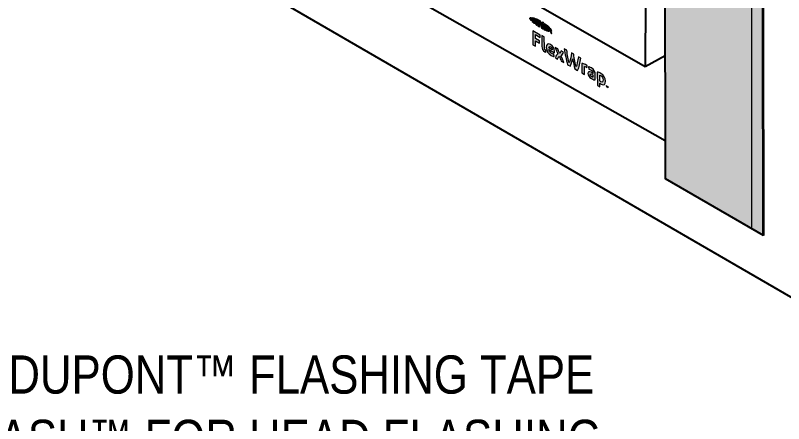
# Model space of a CAD drawing. Header units: inches. Extents: x -26 to 76, y -15 to 22.
# Drawn here: x 37.917 to 41.061, y -8.035 to -6.364 of the extents above; entities that cross this region are included whole.
import ezdxf

# ---------------------------------------------------------------- set-up
doc = ezdxf.new("R2010")
doc.units = ezdxf.units.IN
doc.header["$MEASUREMENT"] = 0
for name, color, linetype, lineweight in [('.ATI-HATCH', 7, 'Continuous', 0), ('.ATI-TEXT_2', 7, 'Continuous', 0), ('G-ANNO-TTLB', 7, 'Continuous', 0), ('Layer 12', 7, 'Continuous', 0), ('TYVEK', 7, 'Continuous', 0)]:
    doc.layers.add(name, color=color, linetype=linetype, lineweight=lineweight)

# ---------------------------------------------------------------- blocks, each defined once
blk = doc.blocks.new('Block_269')
at = {"layer": 'TYVEK', "color": 93, "lineweight": 25, "true_color": 0x6bbe46}
blk.add_line((40.4939, -6.5753), (38.9024, -5.6564), dxfattribs=at)
blk.add_lwpolyline([(38.903, -5.6564), (38.9277, -0.9419), (40.5169, -1.8612), (40.4945, -6.5753)], dxfattribs=at)
blk = doc.blocks.new('Block_268')
at = {"layer": 'TYVEK', "color": 93, "lineweight": 25, "true_color": 0x6bbe46}
blk.add_line((40.5762, -6.5295), (40.4945, -6.5753), dxfattribs=at)
at = {"layer": 'TYVEK'}
blk.add_blockref('Block_269', (0, 0), dxfattribs=at)
blk = doc.blocks.new('Block_267')
at = {"layer": 'TYVEK'}
blk.add_blockref('Block_268', (0, 0), dxfattribs=at)
blk = doc.blocks.new('Block_274')
at = {"layer": 'TYVEK', "true_color": 0x000000, "transparency": 33554687}
h = blk.add_hatch(color=18, dxfattribs=at)
h.dxf.hatch_style = 2
edge = h.paths.add_edge_path()
edge.add_spline(control_points=[(40.0348, -6.485), (40.0348, -6.485), (40.0347, -6.4275), (40.0347, -6.4275), (40.0347, -6.4275), (40.065, -6.4449), (40.065, -6.4449), (40.065, -6.4449), (40.065, -6.4549), (40.065, -6.4549), (40.065, -6.4549), (40.0449, -6.4433), (40.0449, -6.4433), (40.0449, -6.4433), (40.0449, -6.4589), (40.0449, -6.4589), (40.0449, -6.4589), (40.0619, -6.4687), (40.0619, -6.4687), (40.0619, -6.4687), (40.0619, -6.4787), (40.0619, -6.4787), (40.0619, -6.4787), (40.0449, -6.469), (40.0449, -6.469), (40.0449, -6.469), (40.045, -6.4908), (40.045, -6.4908), (40.045, -6.4908), (40.0348, -6.485), (40.0348, -6.485)], knot_values=[0, 0, 0, 0, 1, 1, 1, 2, 2, 2, 3, 3, 3, 4, 4, 4, 5, 5, 5, 6, 6, 6, 7, 7, 7, 8, 8, 8, 9, 9, 9, 10, 10, 10, 10], degree=3, periodic=0)
h = blk.add_hatch(color=18, dxfattribs=at)
h.dxf.hatch_style = 2
edge = h.paths.add_edge_path()
edge.add_spline(control_points=[(40.0816, -6.4967), (40.0817, -6.5011), (40.0827, -6.5041), (40.0855, -6.5057), (40.0862, -6.5061), (40.0869, -6.5064), (40.0876, -6.5067), (40.0876, -6.5067), (40.0883, -6.516), (40.0883, -6.516), (40.087, -6.5156), (40.0847, -6.5146), (40.0833, -6.5138), (40.0751, -6.5091), (40.0718, -6.5011), (40.0718, -6.4912), (40.0718, -6.4912), (40.0717, -6.4473), (40.0717, -6.4473), (40.0717, -6.4473), (40.0815, -6.4523), (40.0815, -6.4523), (40.0815, -6.4523), (40.0816, -6.4967), (40.0816, -6.4967)], knot_values=[0, 0, 0, 0, 1, 1, 1, 2, 2, 2, 3, 3, 3, 4, 4, 4, 5, 5, 5, 6, 6, 6, 7, 7, 7, 8, 8, 8, 8], degree=3, periodic=0)
h = blk.add_hatch(color=18, dxfattribs=at)
h.dxf.hatch_style = 2
edge = h.paths.add_edge_path()
edge.add_spline(control_points=[(40.0999, -6.4974), (40.0999, -6.4974), (40.1134, -6.5052), (40.1134, -6.5052), (40.1134, -6.5052), (40.1134, -6.5042), (40.1134, -6.5042), (40.1134, -6.4996), (40.1112, -6.495), (40.1073, -6.4927), (40.1032, -6.4903), (40.1005, -6.4922), (40.0999, -6.4974)], knot_values=[0, 0, 0, 0, 1, 1, 1, 2, 2, 2, 3, 3, 3, 4, 4, 4, 4], degree=3, periodic=0)
edge = h.paths.add_edge_path()
edge.add_spline(control_points=[(40.1215, -6.5329), (40.1184, -6.5328), (40.1137, -6.5313), (40.109, -6.5286), (40.0976, -6.522), (40.0897, -6.5091), (40.0897, -6.4955), (40.0896, -6.4824), (40.0968, -6.4777), (40.1073, -6.4837), (40.1166, -6.489), (40.1228, -6.5002), (40.1228, -6.5112), (40.1228, -6.5137), (40.1227, -6.5157), (40.1225, -6.5173), (40.1225, -6.5173), (40.1, -6.5044), (40.1, -6.5044), (40.101, -6.5115), (40.1043, -6.5163), (40.11, -6.5196), (40.1135, -6.5216), (40.1169, -6.5226), (40.1199, -6.5229), (40.1199, -6.5229), (40.1215, -6.5329), (40.1215, -6.5329)], knot_values=[0, 0, 0, 0, 1, 1, 1, 2, 2, 2, 3, 3, 3, 4, 4, 4, 5, 5, 5, 6, 6, 6, 7, 7, 7, 8, 8, 8, 9, 9, 9, 9], degree=3, periodic=0)
h = blk.add_hatch(color=18, dxfattribs=at)
h.dxf.hatch_style = 2
edge = h.paths.add_edge_path()
edge.add_spline(control_points=[(40.1373, -6.5219), (40.1326, -6.513), (40.1288, -6.5052), (40.1265, -6.4957), (40.1265, -6.4957), (40.1372, -6.5018), (40.1372, -6.5018), (40.1381, -6.506), (40.1412, -6.5134), (40.1444, -6.5199), (40.147, -6.5169), (40.1493, -6.5134), (40.1498, -6.509), (40.1498, -6.509), (40.1597, -6.5148), (40.1597, -6.5148), (40.1579, -6.5223), (40.1548, -6.5265), (40.1495, -6.5297), (40.1546, -6.5393), (40.1581, -6.5471), (40.1611, -6.5575), (40.1611, -6.5575), (40.1504, -6.5514), (40.1504, -6.5514), (40.1489, -6.5459), (40.1454, -6.5377), (40.1423, -6.5315), (40.1397, -6.5344), (40.1371, -6.5379), (40.1361, -6.5431), (40.1361, -6.5431), (40.1266, -6.5377), (40.1266, -6.5377), (40.1283, -6.5301), (40.1317, -6.5255), (40.1373, -6.5219)], knot_values=[0, 0, 0, 0, 1, 1, 1, 2, 2, 2, 3, 3, 3, 4, 4, 4, 5, 5, 5, 6, 6, 6, 7, 7, 7, 8, 8, 8, 9, 9, 9, 10, 10, 10, 11, 11, 11, 12, 12, 12, 12], degree=3, periodic=0)
h = blk.add_hatch(color=18, dxfattribs=at)
h.dxf.hatch_style = 2
edge = h.paths.add_edge_path()
edge.add_spline(control_points=[(40.2207, -6.5343), (40.2207, -6.5343), (40.2311, -6.5402), (40.2311, -6.5402), (40.2284, -6.5578), (40.2238, -6.5777), (40.2178, -6.59), (40.2178, -6.59), (40.2066, -6.5836), (40.2066, -6.5836), (40.2031, -6.5713), (40.1999, -6.5574), (40.1972, -6.5425), (40.1946, -6.5544), (40.1915, -6.5647), (40.188, -6.5729), (40.188, -6.5729), (40.1768, -6.5665), (40.1768, -6.5665), (40.1711, -6.5474), (40.1659, -6.5219), (40.1633, -6.5013), (40.1633, -6.5013), (40.1736, -6.5072), (40.1736, -6.5072), (40.1758, -6.5258), (40.1799, -6.5476), (40.1828, -6.5589), (40.1859, -6.551), (40.1906, -6.5349), (40.1926, -6.5181), (40.1926, -6.5181), (40.2017, -6.5234), (40.2017, -6.5234), (40.2039, -6.5425), (40.2086, -6.5641), (40.2118, -6.5755), (40.2146, -6.5675), (40.2186, -6.5504), (40.2207, -6.5343)], knot_values=[0, 0, 0, 0, 1, 1, 1, 2, 2, 2, 3, 3, 3, 4, 4, 4, 5, 5, 5, 6, 6, 6, 7, 7, 7, 8, 8, 8, 9, 9, 9, 10, 10, 10, 11, 11, 11, 12, 12, 12, 13, 13, 13, 13], degree=3, periodic=0)
h = blk.add_hatch(color=18, dxfattribs=at)
h.dxf.hatch_style = 2
edge = h.paths.add_edge_path()
edge.add_spline(control_points=[(40.2504, -6.5659), (40.253, -6.5673), (40.2554, -6.5691), (40.2569, -6.5703), (40.2569, -6.5703), (40.2555, -6.5787), (40.2555, -6.5787), (40.2542, -6.5776), (40.2527, -6.5765), (40.2513, -6.5757), (40.2486, -6.5742), (40.2468, -6.5737), (40.2453, -6.5737), (40.2453, -6.5737), (40.2454, -6.6059), (40.2454, -6.6059), (40.2454, -6.6059), (40.2356, -6.6002), (40.2356, -6.6002), (40.2356, -6.6002), (40.2355, -6.5609), (40.2355, -6.5609), (40.2393, -6.5609), (40.2453, -6.5629), (40.2504, -6.5659)], knot_values=[0, 0, 0, 0, 1, 1, 1, 2, 2, 2, 3, 3, 3, 4, 4, 4, 5, 5, 5, 6, 6, 6, 7, 7, 7, 8, 8, 8, 8], degree=3, periodic=0)
h = blk.add_hatch(color=18, dxfattribs=at)
h.dxf.hatch_style = 2
edge = h.paths.add_edge_path()
edge.add_spline(control_points=[(40.2804, -6.6177), (40.2804, -6.6177), (40.2804, -6.6089), (40.2804, -6.6089), (40.2787, -6.6075), (40.277, -6.6063), (40.2753, -6.6053), (40.272, -6.6034), (40.2695, -6.6034), (40.2695, -6.6073), (40.2695, -6.6108), (40.2716, -6.6138), (40.2754, -6.616), (40.2775, -6.6172), (40.2793, -6.6177), (40.2804, -6.6177)], knot_values=[0, 0, 0, 0, 1, 1, 1, 2, 2, 2, 3, 3, 3, 4, 4, 4, 5, 5, 5, 5], degree=3, periodic=0)
edge = h.paths.add_edge_path()
edge.add_spline(control_points=[(40.2744, -6.6235), (40.2647, -6.6179), (40.2597, -6.6096), (40.2597, -6.6022), (40.2597, -6.5941), (40.2655, -6.5926), (40.274, -6.5974), (40.276, -6.5986), (40.2786, -6.6004), (40.2803, -6.6017), (40.2803, -6.6017), (40.2803, -6.5998), (40.2803, -6.5998), (40.2803, -6.5948), (40.2778, -6.5909), (40.2731, -6.5882), (40.2699, -6.5864), (40.2666, -6.585), (40.2637, -6.5848), (40.2637, -6.5848), (40.2619, -6.5749), (40.2619, -6.5749), (40.2649, -6.5752), (40.2698, -6.577), (40.2742, -6.5795), (40.2846, -6.5855), (40.2899, -6.5949), (40.2899, -6.606), (40.2899, -6.606), (40.2899, -6.6288), (40.2899, -6.6288), (40.287, -6.6289), (40.2815, -6.6276), (40.2744, -6.6235)], knot_values=[0, 0, 0, 0, 1, 1, 1, 2, 2, 2, 3, 3, 3, 4, 4, 4, 5, 5, 5, 6, 6, 6, 7, 7, 7, 8, 8, 8, 9, 9, 9, 10, 10, 10, 11, 11, 11, 11], degree=3, periodic=0)
h = blk.add_hatch(color=18, dxfattribs=at)
h.dxf.hatch_style = 2
edge = h.paths.add_edge_path()
edge.add_spline(control_points=[(40.3128, -6.6362), (40.3191, -6.6398), (40.322, -6.637), (40.322, -6.6286), (40.3219, -6.6212), (40.3192, -6.6147), (40.3127, -6.611), (40.311, -6.61), (40.3097, -6.6096), (40.3082, -6.6094), (40.3082, -6.6094), (40.3082, -6.6324), (40.3082, -6.6324), (40.3096, -6.6339), (40.3107, -6.635), (40.3128, -6.6362)], knot_values=[0, 0, 0, 0, 1, 1, 1, 2, 2, 2, 3, 3, 3, 4, 4, 4, 5, 5, 5, 5], degree=3, periodic=0)
edge = h.paths.add_edge_path()
edge.add_spline(control_points=[(40.3143, -6.6462), (40.3118, -6.6448), (40.31, -6.6435), (40.3083, -6.6417), (40.3083, -6.6417), (40.3083, -6.6573), (40.3083, -6.6573), (40.3083, -6.6573), (40.2985, -6.6517), (40.2985, -6.6517), (40.2985, -6.6517), (40.2984, -6.5969), (40.2984, -6.5969), (40.3025, -6.5971), (40.3082, -6.599), (40.3132, -6.6019), (40.3249, -6.6086), (40.3319, -6.6208), (40.3319, -6.634), (40.332, -6.6475), (40.3254, -6.6526), (40.3143, -6.6462)], knot_values=[0, 0, 0, 0, 1, 1, 1, 2, 2, 2, 3, 3, 3, 4, 4, 4, 5, 5, 5, 6, 6, 6, 7, 7, 7, 7], degree=3, periodic=0)
h = blk.add_hatch(color=18, dxfattribs=at)
h.dxf.hatch_style = 2
edge = h.paths.add_edge_path()
edge.add_spline(control_points=[(40.339, -6.6546), (40.3394, -6.6558), (40.3397, -6.6568), (40.3401, -6.6577), (40.3406, -6.6572), (40.3409, -6.6567), (40.3412, -6.6559), (40.3412, -6.6559), (40.3422, -6.6565), (40.3422, -6.6565), (40.3422, -6.6565), (40.3422, -6.6607), (40.3422, -6.6607), (40.3422, -6.6607), (40.3413, -6.6602), (40.3413, -6.6602), (40.3413, -6.6602), (40.3413, -6.6583), (40.3413, -6.6583), (40.3413, -6.6583), (40.3414, -6.6576), (40.3414, -6.6576), (40.3411, -6.6581), (40.3408, -6.6586), (40.3405, -6.6589), (40.3405, -6.6589), (40.3398, -6.6585), (40.3398, -6.6585), (40.3395, -6.6578), (40.3391, -6.6569), (40.3388, -6.6561), (40.3388, -6.6561), (40.3389, -6.6568), (40.3389, -6.6568), (40.3389, -6.6568), (40.3389, -6.6588), (40.3389, -6.6588), (40.3389, -6.6588), (40.338, -6.6583), (40.338, -6.6583), (40.338, -6.6583), (40.338, -6.654), (40.338, -6.654), (40.338, -6.654), (40.339, -6.6546), (40.339, -6.6546)], knot_values=[0, 0, 0, 0, 1, 1, 1, 2, 2, 2, 3, 3, 3, 4, 4, 4, 5, 5, 5, 6, 6, 6, 7, 7, 7, 8, 8, 8, 9, 9, 9, 10, 10, 10, 11, 11, 11, 12, 12, 12, 13, 13, 13, 14, 14, 14, 15, 15, 15, 15], degree=3, periodic=0)
edge = h.paths.add_edge_path()
edge.add_spline(control_points=[(40.3356, -6.6536), (40.3356, -6.6536), (40.3346, -6.653), (40.3346, -6.653), (40.3346, -6.653), (40.3346, -6.6521), (40.3346, -6.6521), (40.3346, -6.6521), (40.3376, -6.6538), (40.3376, -6.6538), (40.3376, -6.6538), (40.3376, -6.6547), (40.3376, -6.6547), (40.3376, -6.6547), (40.3366, -6.6542), (40.3366, -6.6542), (40.3366, -6.6542), (40.3366, -6.6575), (40.3366, -6.6575), (40.3366, -6.6575), (40.3356, -6.6569), (40.3356, -6.6569), (40.3356, -6.6569), (40.3356, -6.6536), (40.3356, -6.6536)], knot_values=[0, 0, 0, 0, 1, 1, 1, 2, 2, 2, 3, 3, 3, 4, 4, 4, 5, 5, 5, 6, 6, 6, 7, 7, 7, 8, 8, 8, 8], degree=3, periodic=0)
at = {"layer": 'TYVEK'}
for points, knots in [([(40.0348, -6.485), (40.0348, -6.485), (40.0347, -6.4275), (40.0347, -6.4275), (40.0347, -6.4275), (40.065, -6.4449), (40.065, -6.4449), (40.065, -6.4449), (40.065, -6.4549), (40.065, -6.4549), (40.065, -6.4549), (40.0449, -6.4433), (40.0449, -6.4433), (40.0449, -6.4433), (40.0449, -6.4589), (40.0449, -6.4589), (40.0449, -6.4589), (40.0619, -6.4687), (40.0619, -6.4687), (40.0619, -6.4687), (40.0619, -6.4787), (40.0619, -6.4787), (40.0619, -6.4787), (40.0449, -6.469), (40.0449, -6.469), (40.0449, -6.469), (40.045, -6.4908), (40.045, -6.4908), (40.045, -6.4908), (40.0348, -6.485), (40.0348, -6.485)], [0, 0, 0, 0, 1, 1, 1, 2, 2, 2, 3, 3, 3, 4, 4, 4, 5, 5, 5, 6, 6, 6, 7, 7, 7, 8, 8, 8, 9, 9, 9, 10, 10, 10, 10]), ([(40.0816, -6.4967), (40.0817, -6.5011), (40.0827, -6.5041), (40.0855, -6.5057), (40.0862, -6.5061), (40.0869, -6.5064), (40.0876, -6.5067), (40.0876, -6.5067), (40.0883, -6.516), (40.0883, -6.516), (40.087, -6.5156), (40.0847, -6.5146), (40.0833, -6.5138), (40.0751, -6.5091), (40.0718, -6.5011), (40.0718, -6.4912), (40.0718, -6.4912), (40.0717, -6.4473), (40.0717, -6.4473), (40.0717, -6.4473), (40.0815, -6.4523), (40.0815, -6.4523), (40.0815, -6.4523), (40.0816, -6.4967), (40.0816, -6.4967)], [0, 0, 0, 0, 1, 1, 1, 2, 2, 2, 3, 3, 3, 4, 4, 4, 5, 5, 5, 6, 6, 6, 7, 7, 7, 8, 8, 8, 8]), ([(40.1215, -6.5329), (40.1184, -6.5328), (40.1137, -6.5313), (40.109, -6.5286), (40.0976, -6.522), (40.0897, -6.5091), (40.0897, -6.4955), (40.0896, -6.4824), (40.0968, -6.4777), (40.1073, -6.4837), (40.1166, -6.489), (40.1228, -6.5002), (40.1228, -6.5112), (40.1228, -6.5137), (40.1227, -6.5157), (40.1225, -6.5173), (40.1225, -6.5173), (40.1, -6.5044), (40.1, -6.5044), (40.101, -6.5115), (40.1043, -6.5163), (40.11, -6.5196), (40.1135, -6.5216), (40.1169, -6.5226), (40.1199, -6.5229), (40.1199, -6.5229), (40.1215, -6.5329), (40.1215, -6.5329)], [0, 0, 0, 0, 1, 1, 1, 2, 2, 2, 3, 3, 3, 4, 4, 4, 5, 5, 5, 6, 6, 6, 7, 7, 7, 8, 8, 8, 9, 9, 9, 9]), ([(40.0999, -6.4974), (40.0999, -6.4974), (40.1134, -6.5052), (40.1134, -6.5052), (40.1134, -6.5052), (40.1134, -6.5042), (40.1134, -6.5042), (40.1134, -6.4996), (40.1112, -6.495), (40.1073, -6.4927), (40.1032, -6.4903), (40.1005, -6.4922), (40.0999, -6.4974)], [0, 0, 0, 0, 1, 1, 1, 2, 2, 2, 3, 3, 3, 4, 4, 4, 4]), ([(40.1373, -6.5219), (40.1326, -6.513), (40.1288, -6.5052), (40.1265, -6.4957), (40.1265, -6.4957), (40.1372, -6.5018), (40.1372, -6.5018), (40.1381, -6.506), (40.1412, -6.5134), (40.1444, -6.5199), (40.147, -6.5169), (40.1493, -6.5134), (40.1498, -6.509), (40.1498, -6.509), (40.1597, -6.5148), (40.1597, -6.5148), (40.1579, -6.5223), (40.1548, -6.5265), (40.1495, -6.5297), (40.1546, -6.5393), (40.1581, -6.5471), (40.1611, -6.5575), (40.1611, -6.5575), (40.1504, -6.5514), (40.1504, -6.5514), (40.1489, -6.5459), (40.1454, -6.5377), (40.1423, -6.5315), (40.1397, -6.5344), (40.1371, -6.5379), (40.1361, -6.5431), (40.1361, -6.5431), (40.1266, -6.5377), (40.1266, -6.5377), (40.1283, -6.5301), (40.1317, -6.5255), (40.1373, -6.5219)], [0, 0, 0, 0, 1, 1, 1, 2, 2, 2, 3, 3, 3, 4, 4, 4, 5, 5, 5, 6, 6, 6, 7, 7, 7, 8, 8, 8, 9, 9, 9, 10, 10, 10, 11, 11, 11, 12, 12, 12, 12]), ([(40.2207, -6.5343), (40.2207, -6.5343), (40.2311, -6.5402), (40.2311, -6.5402), (40.2284, -6.5578), (40.2238, -6.5777), (40.2178, -6.59), (40.2178, -6.59), (40.2066, -6.5836), (40.2066, -6.5836), (40.2031, -6.5713), (40.1999, -6.5574), (40.1972, -6.5425), (40.1946, -6.5544), (40.1915, -6.5647), (40.188, -6.5729), (40.188, -6.5729), (40.1768, -6.5665), (40.1768, -6.5665), (40.1711, -6.5474), (40.1659, -6.5219), (40.1633, -6.5013), (40.1633, -6.5013), (40.1736, -6.5072), (40.1736, -6.5072), (40.1758, -6.5258), (40.1799, -6.5476), (40.1828, -6.5589), (40.1859, -6.551), (40.1906, -6.5349), (40.1926, -6.5181), (40.1926, -6.5181), (40.2017, -6.5234), (40.2017, -6.5234), (40.2039, -6.5425), (40.2086, -6.5641), (40.2118, -6.5755), (40.2146, -6.5675), (40.2186, -6.5504), (40.2207, -6.5343)], [0, 0, 0, 0, 1, 1, 1, 2, 2, 2, 3, 3, 3, 4, 4, 4, 5, 5, 5, 6, 6, 6, 7, 7, 7, 8, 8, 8, 9, 9, 9, 10, 10, 10, 11, 11, 11, 12, 12, 12, 13, 13, 13, 13]), ([(40.2504, -6.5659), (40.253, -6.5673), (40.2554, -6.5691), (40.2569, -6.5703), (40.2569, -6.5703), (40.2555, -6.5787), (40.2555, -6.5787), (40.2542, -6.5776), (40.2527, -6.5765), (40.2513, -6.5757), (40.2486, -6.5742), (40.2468, -6.5737), (40.2453, -6.5737), (40.2453, -6.5737), (40.2454, -6.6059), (40.2454, -6.6059), (40.2454, -6.6059), (40.2356, -6.6002), (40.2356, -6.6002), (40.2356, -6.6002), (40.2355, -6.5609), (40.2355, -6.5609), (40.2393, -6.5609), (40.2453, -6.5629), (40.2504, -6.5659)], [0, 0, 0, 0, 1, 1, 1, 2, 2, 2, 3, 3, 3, 4, 4, 4, 5, 5, 5, 6, 6, 6, 7, 7, 7, 8, 8, 8, 8]), ([(40.2744, -6.6235), (40.2647, -6.6179), (40.2597, -6.6096), (40.2597, -6.6022), (40.2597, -6.5941), (40.2655, -6.5926), (40.274, -6.5974), (40.276, -6.5986), (40.2786, -6.6004), (40.2803, -6.6017), (40.2803, -6.6017), (40.2803, -6.5998), (40.2803, -6.5998), (40.2803, -6.5948), (40.2778, -6.5909), (40.2731, -6.5882), (40.2699, -6.5864), (40.2666, -6.585), (40.2637, -6.5848), (40.2637, -6.5848), (40.2619, -6.5749), (40.2619, -6.5749), (40.2649, -6.5752), (40.2698, -6.577), (40.2742, -6.5795), (40.2846, -6.5855), (40.2899, -6.5949), (40.2899, -6.606), (40.2899, -6.606), (40.2899, -6.6288), (40.2899, -6.6288), (40.287, -6.6289), (40.2815, -6.6276), (40.2744, -6.6235)], [0, 0, 0, 0, 1, 1, 1, 2, 2, 2, 3, 3, 3, 4, 4, 4, 5, 5, 5, 6, 6, 6, 7, 7, 7, 8, 8, 8, 9, 9, 9, 10, 10, 10, 11, 11, 11, 11]), ([(40.3143, -6.6462), (40.3118, -6.6448), (40.31, -6.6435), (40.3083, -6.6417), (40.3083, -6.6417), (40.3083, -6.6573), (40.3083, -6.6573), (40.3083, -6.6573), (40.2985, -6.6517), (40.2985, -6.6517), (40.2985, -6.6517), (40.2984, -6.5969), (40.2984, -6.5969), (40.3025, -6.5971), (40.3082, -6.599), (40.3132, -6.6019), (40.3249, -6.6086), (40.3319, -6.6208), (40.3319, -6.634), (40.332, -6.6475), (40.3254, -6.6526), (40.3143, -6.6462)], [0, 0, 0, 0, 1, 1, 1, 2, 2, 2, 3, 3, 3, 4, 4, 4, 5, 5, 5, 6, 6, 6, 7, 7, 7, 7]), ([(40.2804, -6.6177), (40.2804, -6.6177), (40.2804, -6.6089), (40.2804, -6.6089), (40.2787, -6.6075), (40.277, -6.6063), (40.2753, -6.6053), (40.272, -6.6034), (40.2695, -6.6034), (40.2695, -6.6073), (40.2695, -6.6108), (40.2716, -6.6138), (40.2754, -6.616), (40.2775, -6.6172), (40.2793, -6.6177), (40.2804, -6.6177)], [0, 0, 0, 0, 1, 1, 1, 2, 2, 2, 3, 3, 3, 4, 4, 4, 5, 5, 5, 5]), ([(40.3128, -6.6362), (40.3191, -6.6398), (40.322, -6.637), (40.322, -6.6286), (40.3219, -6.6212), (40.3192, -6.6147), (40.3127, -6.611), (40.311, -6.61), (40.3097, -6.6096), (40.3082, -6.6094), (40.3082, -6.6094), (40.3082, -6.6324), (40.3082, -6.6324), (40.3096, -6.6339), (40.3107, -6.635), (40.3128, -6.6362)], [0, 0, 0, 0, 1, 1, 1, 2, 2, 2, 3, 3, 3, 4, 4, 4, 5, 5, 5, 5]), ([(40.3356, -6.6536), (40.3356, -6.6536), (40.3346, -6.653), (40.3346, -6.653), (40.3346, -6.653), (40.3346, -6.6521), (40.3346, -6.6521), (40.3346, -6.6521), (40.3376, -6.6538), (40.3376, -6.6538), (40.3376, -6.6538), (40.3376, -6.6547), (40.3376, -6.6547), (40.3376, -6.6547), (40.3366, -6.6542), (40.3366, -6.6542), (40.3366, -6.6542), (40.3366, -6.6575), (40.3366, -6.6575), (40.3366, -6.6575), (40.3356, -6.6569), (40.3356, -6.6569), (40.3356, -6.6569), (40.3356, -6.6536), (40.3356, -6.6536)], [0, 0, 0, 0, 1, 1, 1, 2, 2, 2, 3, 3, 3, 4, 4, 4, 5, 5, 5, 6, 6, 6, 7, 7, 7, 8, 8, 8, 8]), ([(40.339, -6.6546), (40.3394, -6.6558), (40.3397, -6.6568), (40.3401, -6.6577), (40.3406, -6.6572), (40.3409, -6.6567), (40.3412, -6.6559), (40.3412, -6.6559), (40.3422, -6.6565), (40.3422, -6.6565), (40.3422, -6.6565), (40.3422, -6.6607), (40.3422, -6.6607), (40.3422, -6.6607), (40.3413, -6.6602), (40.3413, -6.6602), (40.3413, -6.6602), (40.3413, -6.6583), (40.3413, -6.6583), (40.3413, -6.6583), (40.3414, -6.6576), (40.3414, -6.6576), (40.3411, -6.6581), (40.3408, -6.6586), (40.3405, -6.6589), (40.3405, -6.6589), (40.3398, -6.6585), (40.3398, -6.6585), (40.3395, -6.6578), (40.3391, -6.6569), (40.3388, -6.6561), (40.3388, -6.6561), (40.3389, -6.6568), (40.3389, -6.6568), (40.3389, -6.6568), (40.3389, -6.6588), (40.3389, -6.6588), (40.3389, -6.6588), (40.338, -6.6583), (40.338, -6.6583), (40.338, -6.6583), (40.338, -6.654), (40.338, -6.654), (40.338, -6.654), (40.339, -6.6546), (40.339, -6.6546)], [0, 0, 0, 0, 1, 1, 1, 2, 2, 2, 3, 3, 3, 4, 4, 4, 5, 5, 5, 6, 6, 6, 7, 7, 7, 8, 8, 8, 9, 9, 9, 10, 10, 10, 11, 11, 11, 12, 12, 12, 13, 13, 13, 14, 14, 14, 15, 15, 15, 15])]:
    blk.add_open_spline(points, degree=3, knots=knots, dxfattribs=at)
blk = doc.blocks.new('Block_275')
at = {"layer": 'TYVEK', "true_color": 0x000000, "transparency": 33554687}
h = blk.add_hatch(color=18, dxfattribs=at)
h.dxf.hatch_style = 2
edge = h.paths.add_edge_path()
edge.add_spline(control_points=[(40.0221, -6.3764), (40.0221, -6.379), (40.0244, -6.3828), (40.0283, -6.3871), (40.0283, -6.3871), (40.0282, -6.3727), (40.0282, -6.3727), (40.0243, -6.3726), (40.0221, -6.3737), (40.0221, -6.3764)], knot_values=[0, 0, 0, 0, 1, 1, 1, 2, 2, 2, 3, 3, 3, 3], degree=3, periodic=0)
h = blk.add_hatch(color=18, dxfattribs=at)
h.dxf.hatch_style = 2
edge = h.paths.add_edge_path()
edge.add_spline(control_points=[(40.0399, -6.3925), (40.0399, -6.3936), (40.0393, -6.3936), (40.0387, -6.3932), (40.0381, -6.3929), (40.0373, -6.3922), (40.0366, -6.3916), (40.0366, -6.3916), (40.0366, -6.3778), (40.0366, -6.3778), (40.0373, -6.378), (40.0381, -6.3782), (40.0386, -6.3786), (40.0393, -6.3789), (40.0399, -6.3796), (40.0399, -6.3808), (40.0399, -6.3808), (40.0399, -6.3925), (40.0399, -6.3925)], knot_values=[0, 0, 0, 0, 1, 1, 1, 2, 2, 2, 3, 3, 3, 4, 4, 4, 5, 5, 5, 6, 6, 6, 6], degree=3, periodic=0)
edge = h.paths.add_edge_path()
edge.add_spline(control_points=[(40.0391, -6.3752), (40.038, -6.3746), (40.0364, -6.374), (40.0336, -6.3734), (40.0336, -6.3734), (40.0336, -6.3926), (40.0336, -6.3926), (40.0361, -6.3949), (40.038, -6.3965), (40.0391, -6.3971), (40.0416, -6.3985), (40.043, -6.3976), (40.043, -6.3947), (40.043, -6.3947), (40.043, -6.382), (40.043, -6.382), (40.043, -6.3792), (40.0416, -6.3766), (40.0391, -6.3752)], knot_values=[0, 0, 0, 0, 1, 1, 1, 2, 2, 2, 3, 3, 3, 4, 4, 4, 5, 5, 5, 6, 6, 6, 6], degree=3, periodic=0)
h = blk.add_hatch(color=18, dxfattribs=at)
h.dxf.hatch_style = 2
edge = h.paths.add_edge_path()
edge.add_spline(control_points=[(40.0517, -6.4015), (40.0517, -6.4026), (40.0514, -6.4031), (40.0502, -6.4023), (40.049, -6.4014), (40.0487, -6.4007), (40.0487, -6.3994), (40.0487, -6.3994), (40.0487, -6.3785), (40.0487, -6.3785), (40.0479, -6.3782), (40.0461, -6.3775), (40.0454, -6.3771), (40.0454, -6.3771), (40.0454, -6.3982), (40.0454, -6.3982), (40.0454, -6.4016), (40.0469, -6.4037), (40.0502, -6.4061), (40.0533, -6.4082), (40.0552, -6.4075), (40.0551, -6.4038), (40.0551, -6.4038), (40.0551, -6.3815), (40.0551, -6.3815), (40.0545, -6.3812), (40.0524, -6.3802), (40.0517, -6.3799), (40.0517, -6.3799), (40.0517, -6.4015), (40.0517, -6.4015)], knot_values=[0, 0, 0, 0, 1, 1, 1, 2, 2, 2, 3, 3, 3, 4, 4, 4, 5, 5, 5, 6, 6, 6, 7, 7, 7, 8, 8, 8, 9, 9, 9, 10, 10, 10, 10], degree=3, periodic=0)
h = blk.add_hatch(color=18, dxfattribs=at)
h.dxf.hatch_style = 2
edge = h.paths.add_edge_path()
edge.add_spline(control_points=[(40.0642, -6.3995), (40.0642, -6.4007), (40.0638, -6.4011), (40.0624, -6.4003), (40.0624, -6.4003), (40.0612, -6.3996), (40.0612, -6.3996), (40.0612, -6.3996), (40.0612, -6.3886), (40.0612, -6.3886), (40.0617, -6.3888), (40.062, -6.389), (40.0623, -6.3892), (40.0638, -6.39), (40.0641, -6.3909), (40.0641, -6.3921), (40.0641, -6.3921), (40.0642, -6.3995), (40.0642, -6.3995)], knot_values=[0, 0, 0, 0, 1, 1, 1, 2, 2, 2, 3, 3, 3, 4, 4, 4, 5, 5, 5, 6, 6, 6, 6], degree=3, periodic=0)
edge = h.paths.add_edge_path()
edge.add_spline(control_points=[(40.0625, -6.3854), (40.0619, -6.385), (40.0598, -6.3839), (40.0578, -6.3829), (40.0578, -6.3829), (40.0578, -6.4109), (40.0578, -6.4109), (40.0585, -6.4113), (40.0603, -6.4125), (40.0612, -6.413), (40.0612, -6.413), (40.0612, -6.4035), (40.0612, -6.4035), (40.0612, -6.4035), (40.0626, -6.4043), (40.0626, -6.4043), (40.0661, -6.4063), (40.0676, -6.4053), (40.0676, -6.4018), (40.0676, -6.4018), (40.0676, -6.3935), (40.0676, -6.3935), (40.0676, -6.39), (40.0659, -6.3873), (40.0625, -6.3854)], knot_values=[0, 0, 0, 0, 1, 1, 1, 2, 2, 2, 3, 3, 3, 4, 4, 4, 5, 5, 5, 6, 6, 6, 7, 7, 7, 8, 8, 8, 8], degree=3, periodic=0)
h = blk.add_hatch(color=18, dxfattribs=at)
h.dxf.hatch_style = 2
edge = h.paths.add_edge_path()
edge.add_spline(control_points=[(40.0764, -6.4163), (40.0764, -6.4174), (40.0761, -6.4178), (40.0749, -6.4171), (40.0736, -6.4165), (40.0733, -6.4157), (40.0733, -6.4145), (40.0733, -6.4145), (40.0732, -6.397), (40.0732, -6.397), (40.0732, -6.3959), (40.0736, -6.3954), (40.0748, -6.3962), (40.076, -6.3969), (40.0763, -6.3977), (40.0763, -6.3988), (40.0763, -6.3988), (40.0764, -6.4163), (40.0764, -6.4163)], knot_values=[0, 0, 0, 0, 1, 1, 1, 2, 2, 2, 3, 3, 3, 4, 4, 4, 5, 5, 5, 6, 6, 6, 6], degree=3, periodic=0)
edge = h.paths.add_edge_path()
edge.add_spline(control_points=[(40.0748, -6.3923), (40.0716, -6.3903), (40.0698, -6.3908), (40.0698, -6.3945), (40.0698, -6.3945), (40.0698, -6.4128), (40.0698, -6.4128), (40.0698, -6.4167), (40.0715, -6.4193), (40.0749, -6.4211), (40.0781, -6.4228), (40.0798, -6.4223), (40.0798, -6.4182), (40.0798, -6.4182), (40.0798, -6.4007), (40.0798, -6.4007), (40.0798, -6.3967), (40.0782, -6.3944), (40.0748, -6.3923)], knot_values=[0, 0, 0, 0, 1, 1, 1, 2, 2, 2, 3, 3, 3, 4, 4, 4, 5, 5, 5, 6, 6, 6, 6], degree=3, periodic=0)
h = blk.add_hatch(color=18, dxfattribs=at)
h.dxf.hatch_style = 2
edge = h.paths.add_edge_path()
edge.add_spline(control_points=[(40.0893, -6.4162), (40.0893, -6.4162), (40.0855, -6.3998), (40.0855, -6.3998), (40.0844, -6.399), (40.0832, -6.3981), (40.0822, -6.3975), (40.0822, -6.3975), (40.0823, -6.4244), (40.0823, -6.4244), (40.083, -6.4247), (40.0847, -6.4255), (40.0856, -6.4258), (40.0856, -6.4258), (40.0853, -6.4098), (40.0853, -6.4098), (40.0853, -6.4098), (40.0893, -6.4274), (40.0893, -6.4274), (40.0902, -6.4277), (40.0914, -6.4282), (40.0922, -6.4285), (40.0922, -6.4285), (40.0922, -6.4048), (40.0922, -6.4048), (40.0913, -6.4041), (40.0898, -6.4029), (40.089, -6.4024), (40.089, -6.4024), (40.0893, -6.4162), (40.0893, -6.4162)], knot_values=[0, 0, 0, 0, 1, 1, 1, 2, 2, 2, 3, 3, 3, 4, 4, 4, 5, 5, 5, 6, 6, 6, 7, 7, 7, 8, 8, 8, 9, 9, 9, 10, 10, 10, 10], degree=3, periodic=0)
h = blk.add_hatch(color=18, dxfattribs=at)
h.dxf.hatch_style = 2
edge = h.paths.add_edge_path()
edge.add_spline(control_points=[(40.0939, -6.4099), (40.0947, -6.4106), (40.0956, -6.4113), (40.0964, -6.4119), (40.0964, -6.4119), (40.0964, -6.4298), (40.0964, -6.4298), (40.0972, -6.43), (40.0985, -6.4304), (40.0995, -6.4306), (40.0995, -6.4306), (40.0994, -6.4145), (40.0994, -6.4145), (40.1003, -6.4153), (40.1012, -6.4161), (40.1019, -6.4167), (40.1019, -6.4167), (40.1019, -6.4133), (40.1019, -6.4133), (40.0995, -6.4109), (40.0969, -6.4087), (40.0939, -6.4062), (40.0939, -6.4062), (40.0939, -6.4099), (40.0939, -6.4099)], knot_values=[0, 0, 0, 0, 1, 1, 1, 2, 2, 2, 3, 3, 3, 4, 4, 4, 5, 5, 5, 6, 6, 6, 7, 7, 7, 8, 8, 8, 8], degree=3, periodic=0)
h = blk.add_hatch(color=18, dxfattribs=at)
h.dxf.hatch_style = 2
edge = h.paths.add_edge_path()
edge.add_spline(control_points=[(40.1117, -6.4278), (40.1117, -6.4305), (40.1095, -6.4316), (40.1056, -6.4315), (40.1056, -6.4315), (40.1056, -6.4171), (40.1056, -6.4171), (40.1095, -6.4214), (40.1117, -6.4252), (40.1117, -6.4278)], knot_values=[0, 0, 0, 0, 1, 1, 1, 2, 2, 2, 3, 3, 3, 3], degree=3, periodic=0)
h = blk.add_hatch(color=18, dxfattribs=at)
h.dxf.hatch_style = 2
edge = h.paths.add_edge_path()
edge.add_spline(control_points=[(40.1099, -6.4355), (40.1099, -6.4355), (40.1103, -6.4357), (40.1103, -6.4357), (40.1103, -6.4357), (40.1108, -6.437), (40.1108, -6.437), (40.1108, -6.437), (40.1114, -6.4363), (40.1114, -6.4363), (40.1114, -6.4363), (40.1117, -6.4365), (40.1117, -6.4365), (40.1117, -6.4365), (40.1117, -6.4386), (40.1117, -6.4386), (40.1117, -6.4386), (40.1114, -6.4384), (40.1114, -6.4384), (40.1114, -6.4384), (40.1114, -6.4369), (40.1114, -6.4369), (40.1114, -6.4369), (40.1109, -6.4376), (40.1109, -6.4376), (40.1109, -6.4376), (40.1108, -6.4376), (40.1108, -6.4376), (40.1108, -6.4376), (40.1103, -6.4362), (40.1103, -6.4362), (40.1103, -6.4362), (40.1103, -6.4377), (40.1103, -6.4377), (40.1103, -6.4377), (40.1099, -6.4375), (40.1099, -6.4375), (40.1099, -6.4375), (40.1099, -6.4355), (40.1099, -6.4355)], knot_values=[0, 0, 0, 0, 1, 1, 1, 2, 2, 2, 3, 3, 3, 4, 4, 4, 5, 5, 5, 6, 6, 6, 7, 7, 7, 8, 8, 8, 9, 9, 9, 10, 10, 10, 11, 11, 11, 12, 12, 12, 13, 13, 13, 13], degree=3, periodic=0)
edge = h.paths.add_edge_path()
edge.add_spline(control_points=[(40.1086, -6.4351), (40.1086, -6.4351), (40.1081, -6.4348), (40.1081, -6.4348), (40.1081, -6.4348), (40.1081, -6.4344), (40.1081, -6.4344), (40.1081, -6.4344), (40.1095, -6.4352), (40.1095, -6.4352), (40.1095, -6.4352), (40.1095, -6.4356), (40.1095, -6.4356), (40.1095, -6.4356), (40.109, -6.4353), (40.109, -6.4353), (40.109, -6.4353), (40.109, -6.437), (40.109, -6.437), (40.109, -6.437), (40.1086, -6.4368), (40.1086, -6.4368), (40.1086, -6.4368), (40.1086, -6.4351), (40.1086, -6.4351)], knot_values=[0, 0, 0, 0, 1, 1, 1, 2, 2, 2, 3, 3, 3, 4, 4, 4, 5, 5, 5, 6, 6, 6, 7, 7, 7, 8, 8, 8, 8], degree=3, periodic=0)
at = {"layer": 'TYVEK'}
for points, knots in [([(40.0221, -6.3764), (40.0221, -6.379), (40.0244, -6.3828), (40.0283, -6.3871), (40.0283, -6.3871), (40.0282, -6.3727), (40.0282, -6.3727), (40.0243, -6.3726), (40.0221, -6.3737), (40.0221, -6.3764)], [0, 0, 0, 0, 1, 1, 1, 2, 2, 2, 3, 3, 3, 3]), ([(40.0391, -6.3752), (40.038, -6.3746), (40.0364, -6.374), (40.0336, -6.3734), (40.0336, -6.3734), (40.0336, -6.3926), (40.0336, -6.3926), (40.0361, -6.3949), (40.038, -6.3965), (40.0391, -6.3971), (40.0416, -6.3985), (40.043, -6.3976), (40.043, -6.3947), (40.043, -6.3947), (40.043, -6.382), (40.043, -6.382), (40.043, -6.3792), (40.0416, -6.3766), (40.0391, -6.3752)], [0, 0, 0, 0, 1, 1, 1, 2, 2, 2, 3, 3, 3, 4, 4, 4, 5, 5, 5, 6, 6, 6, 6]), ([(40.0399, -6.3925), (40.0399, -6.3936), (40.0393, -6.3936), (40.0387, -6.3932), (40.0381, -6.3929), (40.0373, -6.3922), (40.0366, -6.3916), (40.0366, -6.3916), (40.0366, -6.3778), (40.0366, -6.3778), (40.0373, -6.378), (40.0381, -6.3782), (40.0386, -6.3786), (40.0393, -6.3789), (40.0399, -6.3796), (40.0399, -6.3808), (40.0399, -6.3808), (40.0399, -6.3925), (40.0399, -6.3925)], [0, 0, 0, 0, 1, 1, 1, 2, 2, 2, 3, 3, 3, 4, 4, 4, 5, 5, 5, 6, 6, 6, 6]), ([(40.0517, -6.4015), (40.0517, -6.4026), (40.0514, -6.4031), (40.0502, -6.4023), (40.049, -6.4014), (40.0487, -6.4007), (40.0487, -6.3994), (40.0487, -6.3994), (40.0487, -6.3785), (40.0487, -6.3785), (40.0479, -6.3782), (40.0461, -6.3775), (40.0454, -6.3771), (40.0454, -6.3771), (40.0454, -6.3982), (40.0454, -6.3982), (40.0454, -6.4016), (40.0469, -6.4037), (40.0502, -6.4061), (40.0533, -6.4082), (40.0552, -6.4075), (40.0551, -6.4038), (40.0551, -6.4038), (40.0551, -6.3815), (40.0551, -6.3815), (40.0545, -6.3812), (40.0524, -6.3802), (40.0517, -6.3799), (40.0517, -6.3799), (40.0517, -6.4015), (40.0517, -6.4015)], [0, 0, 0, 0, 1, 1, 1, 2, 2, 2, 3, 3, 3, 4, 4, 4, 5, 5, 5, 6, 6, 6, 7, 7, 7, 8, 8, 8, 9, 9, 9, 10, 10, 10, 10]), ([(40.0625, -6.3854), (40.0619, -6.385), (40.0598, -6.3839), (40.0578, -6.3829), (40.0578, -6.3829), (40.0578, -6.4109), (40.0578, -6.4109), (40.0585, -6.4113), (40.0603, -6.4125), (40.0612, -6.413), (40.0612, -6.413), (40.0612, -6.4035), (40.0612, -6.4035), (40.0612, -6.4035), (40.0626, -6.4043), (40.0626, -6.4043), (40.0661, -6.4063), (40.0676, -6.4053), (40.0676, -6.4018), (40.0676, -6.4018), (40.0676, -6.3935), (40.0676, -6.3935), (40.0676, -6.39), (40.0659, -6.3873), (40.0625, -6.3854)], [0, 0, 0, 0, 1, 1, 1, 2, 2, 2, 3, 3, 3, 4, 4, 4, 5, 5, 5, 6, 6, 6, 7, 7, 7, 8, 8, 8, 8]), ([(40.0642, -6.3995), (40.0642, -6.4007), (40.0638, -6.4011), (40.0624, -6.4003), (40.0624, -6.4003), (40.0612, -6.3996), (40.0612, -6.3996), (40.0612, -6.3996), (40.0612, -6.3886), (40.0612, -6.3886), (40.0617, -6.3888), (40.062, -6.389), (40.0623, -6.3892), (40.0638, -6.39), (40.0641, -6.3909), (40.0641, -6.3921), (40.0641, -6.3921), (40.0642, -6.3995), (40.0642, -6.3995)], [0, 0, 0, 0, 1, 1, 1, 2, 2, 2, 3, 3, 3, 4, 4, 4, 5, 5, 5, 6, 6, 6, 6]), ([(40.0748, -6.3923), (40.0716, -6.3903), (40.0698, -6.3908), (40.0698, -6.3945), (40.0698, -6.3945), (40.0698, -6.4128), (40.0698, -6.4128), (40.0698, -6.4167), (40.0715, -6.4193), (40.0749, -6.4211), (40.0781, -6.4228), (40.0798, -6.4223), (40.0798, -6.4182), (40.0798, -6.4182), (40.0798, -6.4007), (40.0798, -6.4007), (40.0798, -6.3967), (40.0782, -6.3944), (40.0748, -6.3923)], [0, 0, 0, 0, 1, 1, 1, 2, 2, 2, 3, 3, 3, 4, 4, 4, 5, 5, 5, 6, 6, 6, 6]), ([(40.0764, -6.4163), (40.0764, -6.4174), (40.0761, -6.4178), (40.0749, -6.4171), (40.0736, -6.4165), (40.0733, -6.4157), (40.0733, -6.4145), (40.0733, -6.4145), (40.0732, -6.397), (40.0732, -6.397), (40.0732, -6.3959), (40.0736, -6.3954), (40.0748, -6.3962), (40.076, -6.3969), (40.0763, -6.3977), (40.0763, -6.3988), (40.0763, -6.3988), (40.0764, -6.4163), (40.0764, -6.4163)], [0, 0, 0, 0, 1, 1, 1, 2, 2, 2, 3, 3, 3, 4, 4, 4, 5, 5, 5, 6, 6, 6, 6]), ([(40.0893, -6.4162), (40.0893, -6.4162), (40.0855, -6.3998), (40.0855, -6.3998), (40.0844, -6.399), (40.0832, -6.3981), (40.0822, -6.3975), (40.0822, -6.3975), (40.0823, -6.4244), (40.0823, -6.4244), (40.083, -6.4247), (40.0847, -6.4255), (40.0856, -6.4258), (40.0856, -6.4258), (40.0853, -6.4098), (40.0853, -6.4098), (40.0853, -6.4098), (40.0893, -6.4274), (40.0893, -6.4274), (40.0902, -6.4277), (40.0914, -6.4282), (40.0922, -6.4285), (40.0922, -6.4285), (40.0922, -6.4048), (40.0922, -6.4048), (40.0913, -6.4041), (40.0898, -6.4029), (40.089, -6.4024), (40.089, -6.4024), (40.0893, -6.4162), (40.0893, -6.4162)], [0, 0, 0, 0, 1, 1, 1, 2, 2, 2, 3, 3, 3, 4, 4, 4, 5, 5, 5, 6, 6, 6, 7, 7, 7, 8, 8, 8, 9, 9, 9, 10, 10, 10, 10]), ([(40.0939, -6.4099), (40.0947, -6.4106), (40.0956, -6.4113), (40.0964, -6.4119), (40.0964, -6.4119), (40.0964, -6.4298), (40.0964, -6.4298), (40.0972, -6.43), (40.0985, -6.4304), (40.0995, -6.4306), (40.0995, -6.4306), (40.0994, -6.4145), (40.0994, -6.4145), (40.1003, -6.4153), (40.1012, -6.4161), (40.1019, -6.4167), (40.1019, -6.4167), (40.1019, -6.4133), (40.1019, -6.4133), (40.0995, -6.4109), (40.0969, -6.4087), (40.0939, -6.4062), (40.0939, -6.4062), (40.0939, -6.4099), (40.0939, -6.4099)], [0, 0, 0, 0, 1, 1, 1, 2, 2, 2, 3, 3, 3, 4, 4, 4, 5, 5, 5, 6, 6, 6, 7, 7, 7, 8, 8, 8, 8]), ([(40.1117, -6.4278), (40.1117, -6.4305), (40.1095, -6.4316), (40.1056, -6.4315), (40.1056, -6.4315), (40.1056, -6.4171), (40.1056, -6.4171), (40.1095, -6.4214), (40.1117, -6.4252), (40.1117, -6.4278)], [0, 0, 0, 0, 1, 1, 1, 2, 2, 2, 3, 3, 3, 3]), ([(40.1086, -6.4351), (40.1086, -6.4351), (40.1081, -6.4348), (40.1081, -6.4348), (40.1081, -6.4348), (40.1081, -6.4344), (40.1081, -6.4344), (40.1081, -6.4344), (40.1095, -6.4352), (40.1095, -6.4352), (40.1095, -6.4352), (40.1095, -6.4356), (40.1095, -6.4356), (40.1095, -6.4356), (40.109, -6.4353), (40.109, -6.4353), (40.109, -6.4353), (40.109, -6.437), (40.109, -6.437), (40.109, -6.437), (40.1086, -6.4368), (40.1086, -6.4368), (40.1086, -6.4368), (40.1086, -6.4351), (40.1086, -6.4351)], [0, 0, 0, 0, 1, 1, 1, 2, 2, 2, 3, 3, 3, 4, 4, 4, 5, 5, 5, 6, 6, 6, 7, 7, 7, 8, 8, 8, 8]), ([(40.1099, -6.4355), (40.1099, -6.4355), (40.1103, -6.4357), (40.1103, -6.4357), (40.1103, -6.4357), (40.1108, -6.437), (40.1108, -6.437), (40.1108, -6.437), (40.1114, -6.4363), (40.1114, -6.4363), (40.1114, -6.4363), (40.1117, -6.4365), (40.1117, -6.4365), (40.1117, -6.4365), (40.1117, -6.4386), (40.1117, -6.4386), (40.1117, -6.4386), (40.1114, -6.4384), (40.1114, -6.4384), (40.1114, -6.4384), (40.1114, -6.4369), (40.1114, -6.4369), (40.1114, -6.4369), (40.1109, -6.4376), (40.1109, -6.4376), (40.1109, -6.4376), (40.1108, -6.4376), (40.1108, -6.4376), (40.1108, -6.4376), (40.1103, -6.4362), (40.1103, -6.4362), (40.1103, -6.4362), (40.1103, -6.4377), (40.1103, -6.4377), (40.1103, -6.4377), (40.1099, -6.4375), (40.1099, -6.4375), (40.1099, -6.4375), (40.1099, -6.4355), (40.1099, -6.4355)], [0, 0, 0, 0, 1, 1, 1, 2, 2, 2, 3, 3, 3, 4, 4, 4, 5, 5, 5, 6, 6, 6, 7, 7, 7, 8, 8, 8, 9, 9, 9, 10, 10, 10, 11, 11, 11, 12, 12, 12, 13, 13, 13, 13])]:
    blk.add_open_spline(points, degree=3, knots=knots, dxfattribs=at)
blk = doc.blocks.new('Block_273')
at = {"layer": 'TYVEK'}
for name in ['Block_275', 'Block_274']:
    blk.add_blockref(name, (0, 0), dxfattribs=at)
blk = doc.blocks.new('Block_413')
at = {"layer": '.ATI-TEXT_2', "char_height": 0.2, "attachment_point": 7}
for s, insert in [('\\C18;\\c0;\\FArial Narrow|b0|i0|c1;\\H0.156297;\\W1.000000;CUT A PIECE OF DUPONT™ FLASHING TAPE', (36.4165, -7.9146)), ('\\C18;\\c0;\\FArial Narrow|b0|i0|c1;\\H0.156297;\\W1.000000;OR STRAIGHTFLASH™ FOR HEAD FLASHING.', (36.4169, -8.1779))]:
    blk.add_mtext(s, dxfattribs=dict(at, insert=insert))

msp = doc.modelspace()

# ---------------------------------------------------------------- hatches: boundary and pattern name
at = {"layer": '.ATI-HATCH', "true_color": 0x818080, "transparency": 33554687}
h = msp.add_hatch(color=8, dxfattribs=at)
edge = h.paths.add_edge_path()
edge.add_spline(control_points=[(38.5844, -5.9086), (38.5844, -5.9086), (38.9708, -6.1221), (38.9708, -6.1221), (38.9708, -6.1221), (38.9708, -5.6959), (38.9708, -5.6959), (38.9708, -5.6959), (38.903, -5.6594), (38.903, -5.6594), (38.903, -5.6594), (38.9285, -1.2127), (38.9285, -1.2127), (38.9285, -1.2127), (38.9275, -0.9449), (38.9275, -0.9449), (38.9275, -0.9449), (38.9755, -0.912), (38.9755, -0.912), (38.9755, -0.912), (38.9735, -0.8981), (38.9735, -0.8981), (38.9735, -0.8981), (38.5844, -0.6734), (38.5844, -0.6734), (38.5844, -0.6734), (38.5844, -5.9086), (38.5844, -5.9086)], knot_values=[0, 0, 0, 0, 1, 1, 1, 2, 2, 2, 3, 3, 3, 4, 4, 4, 5, 5, 5, 6, 6, 6, 7, 7, 7, 8, 8, 8, 9, 9, 9, 9], degree=3, periodic=0)
edge = h.paths.add_edge_path()
edge.add_spline(control_points=[(40.5704, -1.8176), (40.5704, -1.8176), (40.5785, -7.0341), (40.5785, -7.0341), (40.5785, -7.0341), (40.979, -7.2654), (40.979, -7.2654), (40.979, -7.2654), (40.9709, -2.05), (40.9709, -2.05), (40.9709, -2.05), (40.5704, -1.8176), (40.5704, -1.8176)], knot_values=[0, 0, 0, 0, 1, 1, 1, 2, 2, 2, 3, 3, 3, 4, 4, 4, 4], degree=3, periodic=0)
at = {"layer": 'G-ANNO-TTLB', "true_color": 0xb9529f, "transparency": 33554687}
h = msp.add_hatch(color=233, dxfattribs=at)
edge = h.paths.add_edge_path()
edge.add_spline(control_points=[(71.2273, -15.1345), (71.2273, -15.1345), (30.5273, -15.1345), (30.5273, -15.1345), (30.5273, -15.1345), (30.5273, 19.0008), (30.5273, 19.0008), (30.5273, 19.0008), (71.2273, 19.0008), (71.2273, 19.0008), (71.2273, 19.0008), (71.2273, -15.1345), (71.2273, -15.1345)], knot_values=[0, 0, 0, 0, 1, 1, 1, 2, 2, 2, 3, 3, 3, 4, 4, 4, 4], degree=3, periodic=0)
edge = h.paths.add_edge_path()
edge.add_spline(control_points=[(30.6523, 18.8757), (30.6523, 18.8757), (30.6523, -15.0095), (30.6523, -15.0095), (30.6523, -15.0095), (71.1023, -15.0095), (71.1023, -15.0095), (71.1023, -15.0095), (71.1023, 18.8757), (71.1023, 18.8757), (71.1023, 18.8757), (30.6523, 18.8757), (30.6523, 18.8757)], knot_values=[0, 0, 0, 0, 1, 1, 1, 2, 2, 2, 3, 3, 3, 4, 4, 4, 4], degree=3, periodic=0)
edge.add_line((30.6523, 18.8757), (30.6523, 18.8757))
at = {"layer": 'Layer 12', "true_color": 0x000000, "transparency": 33554687}
h = msp.add_hatch(dxfattribs=at)
h.set_pattern_fill('_U', color=18, scale=10, angle=45, style=2, pattern_type=0)
h.set_pattern_definition([(45, (0, 0), (-7.071, 7.071), [])])
h.paths.add_polyline_path([(40.9296, -7.2357), (40.5778, -7.0341), (40.5762, -1.8232), (40.9296, -2.0255)])

# ---------------------------------------------------------------- linework, layer by layer
at = {"layer": '.ATI-HATCH'}
msp.add_open_spline([(40.5704, -1.8176), (40.5704, -1.8176), (40.5785, -7.0341), (40.5785, -7.0341), (40.5785, -7.0341), (40.979, -7.2654), (40.979, -7.2654), (40.979, -7.2654), (40.9709, -2.05), (40.9709, -2.05), (40.9709, -2.05), (40.5704, -1.8176), (40.5704, -1.8176)], degree=3, knots=[0, 0, 0, 0, 1, 1, 1, 2, 2, 2, 3, 3, 3, 4, 4, 4, 4], dxfattribs=at)
at = {"layer": 'G-ANNO-TTLB'}
for points in [[(71.2273, -15.1345), (71.2273, -15.1345), (30.5273, -15.1345), (30.5273, -15.1345), (30.5273, -15.1345), (30.5273, 19.0008), (30.5273, 19.0008), (30.5273, 19.0008), (71.2273, 19.0008), (71.2273, 19.0008), (71.2273, 19.0008), (71.2273, -15.1345), (71.2273, -15.1345)], [(30.6523, 18.8757), (30.6523, 18.8757), (30.6523, -15.0095), (30.6523, -15.0095), (30.6523, -15.0095), (71.1023, -15.0095), (71.1023, -15.0095), (71.1023, -15.0095), (71.1023, 18.8757), (71.1023, 18.8757), (71.1023, 18.8757), (30.6523, 18.8757), (30.6523, 18.8757)]]:
    msp.add_open_spline(points, degree=3, knots=[0, 0, 0, 0, 1, 1, 1, 2, 2, 2, 3, 3, 3, 4, 4, 4, 4], dxfattribs=at)
at = {"layer": 'Layer 12'}
msp.add_lwpolyline([(40.9296, -7.2357), (40.5778, -7.0341), (40.5762, -1.8232), (40.9296, -2.0255)], close=True, dxfattribs=at)
at = {"layer": 'TYVEK', "color": 18, "lineweight": 25, "true_color": 0x000000}
msp.add_line((37.9696, -5.7082), (41.6977, -7.8694), dxfattribs=at)
at = {"layer": 'TYVEK', "color": 133, "lineweight": 25, "true_color": 0x70ccdd}
msp.add_line((40.5754, -6.8786), (38.9708, -5.9665), dxfattribs=at)
at = {"layer": 'TYVEK', "color": 240, "lineweight": 25, "true_color": 0xed2327}
msp.add_lwpolyline([(40.9688, -2.051), (40.5682, -1.8198), (40.5762, -7.0321), (40.9768, -7.2634)], close=True, dxfattribs=at)
at = {"layer": 'TYVEK', "color": 18, "lineweight": 18, "true_color": 0x000000}
msp.add_lwpolyline([(39.0053, -6.8172)], dxfattribs=at)

# ---------------------------------------------------------------- block references
at = {"layer": '.ATI-TEXT_2'}
msp.add_blockref('Block_413', (0, 0), dxfattribs=at)
at = {"layer": 'TYVEK'}
for name in ['Block_267', 'Block_273']:
    msp.add_blockref(name, (0, 0), dxfattribs=at)

doc.saveas('drawing.dxf')
